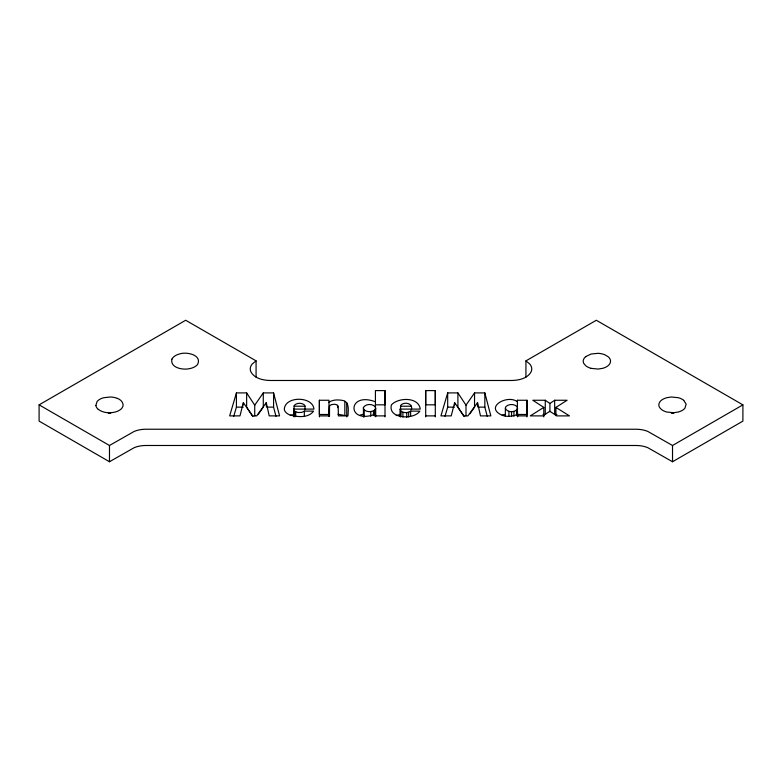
<?xml version="1.0" encoding="UTF-8"?>
<svg xmlns="http://www.w3.org/2000/svg" width="782" height="782" viewBox="0 0 782 782"><rect width="100%" height="100%" fill="white"/><g stroke="black" fill="none" stroke-linecap="round" stroke-linejoin="round"><path stroke-width="1.17" d="M363.444 407.442L363.444 408.703C365.683 412.476 371.44 412.27 374.705 410.061L375.683 408.439L375.458 407.021C372.594 403.6 365.878 403.532 363.444 407.442L363.444 417.002M385.008 416.865L385.008 390.599L375.428 390.599L375.428 416.513M425.701 416.865L425.701 390.599L435.291 390.599L435.291 404.822L425.701 404.822L425.701 390.599M435.291 416.865L435.291 390.599M517.42 416.004L517.42 414.48L527.009 414.48L527.009 400.257L517.42 400.257L517.42 401.782C507.811 394.079 483.735 407.119 502.142 415.262A13.059 7.537 0 0 0 509.102 416.395L514.654 415.604L517.42 414.147L517.43 415.887L527 415.887M527.009 416.884L527.009 400.257M294.091 406.229L294.306 405.399C296.613 402.75 301.168 402.71 304.032 404.558L305 406.22L294.091 406.229L294.091 416.894M254.727 405.164L263.28 392.906L273.583 392.906L279.565 415.887L269.213 415.877L266.271 402.652L256.652 415.887L252.537 415.887L243.358 402.652L239.966 415.877L229.664 415.887L236.428 392.906L246.633 392.906L254.727 405.164L254.727 415.838M465.994 405.164L474.537 392.906L484.84 392.916L490.832 415.887L480.49 415.887L477.528 402.652L467.91 415.887L463.804 415.887L454.616 402.652L451.224 415.887L440.931 415.887L447.685 392.906L457.9 392.906L465.994 405.164L465.994 415.838M400.394 417.011L400.619 405.399C403.893 401.283 413.737 403.16 411.312 409.827M233.72 416.317L236.428 407.129L236.428 392.906M444.978 416.327L447.685 407.129L447.685 392.906M505.358 416.366L505.358 408.067L505.934 406.562C508.955 403.727 514.312 403.844 517.264 406.708L517.684 416.738M328.978 402.241C332.682 399.661 337.404 399.661 341.685 400.267C349.808 400.922 348.273 410.227 347.961 415.887L338.381 415.887L338.176 406.259L336.495 404.636L334.559 404.265L331.519 404.577L329.505 405.799L328.978 415.887L319.398 415.887M505.358 408.067C506.785 412.857 515.7 412.896 517.684 408.439M258.011 414.675L263.28 407.129L263.28 392.906M469.933 413.727L474.537 407.129L474.537 392.906M410.638 411.127C407.921 413.17 403.776 413.092 400.971 411.234L400.14 409.094L420.257 409.094C418.683 396.757 398.361 397.315 391.44 404.851C387.53 418.81 413.698 420.217 419.885 411.127L410.638 411.127L410.638 415.868M585.659 356.651L591.084 354.021L598.054 353.317A13.851 7.996 0 0 1 604.701 354.715L608.073 356.66A13.665 7.888 0 0 1 602.658 368.342L598.054 369.065L591.075 368.351M256.076 360.864L252.215 364.001A19.833 11.447 0 0 0 250.748 371.548C254.258 378.508 263.026 380.316 270.152 380.482L511.858 380.482C518.984 380.296 527.733 378.498 531.261 371.558A19.833 11.447 0 0 0 529.795 364.011L525.934 360.873L596.314 320.258L742.9 404.861L742.9 421.117L672.52 461.751L647.828 447.695A19.902 11.486 0 0 0 636.118 445.496L145.882 445.486A19.902 11.486 0 0 0 134.172 447.685L109.48 461.742L39.1 421.107L39.1 404.851L185.696 320.249L256.076 360.864L256.076 377.12M549.922 411.772L549.922 403.473L554.673 400.257L567.097 400.257L555.904 407.402L555.904 415.701M304.325 411.127L301.774 412.397L297.707 412.476L294.658 411.224L293.827 409.094L313.953 409.094C312.771 395.839 284.11 395.946 284.335 409.748A13.343 7.703 0 0 0 289.653 414.861C297.258 417.06 308.303 418.36 313.572 411.127L304.325 411.127L304.325 415.868M549.922 403.473L545.269 400.257L532.806 400.257L543.803 407.402L530.264 415.887L542.904 415.887L549.834 411.244L556.794 415.887L569.452 415.887L555.904 407.402M39.1 404.851L109.48 445.486L134.172 431.429A19.902 11.486 0 0 1 145.882 429.23L636.118 429.24A19.902 11.486 0 0 1 647.828 431.439L672.52 445.496L742.9 404.861M396.21 415.545L400.57 414.382M290.249 415.369L294.814 414.343M502.2 415.066L504.331 414.46M360.199 415.056L363.444 414.255M328.978 414.48L319.398 414.48L319.398 400.257L328.978 400.257L328.978 416.464M375.428 404.822L385.008 404.822L385.008 390.599M400.394 406.22L411.312 406.229M236.428 407.129L243.231 407.129M266.711 407.129L273.583 407.129L275.978 416.317M447.685 407.129L454.498 407.129M477.978 407.129L484.84 407.139L487.235 416.327M108.287 413.238L110.673 413.238M671.327 413.248L673.713 413.248M543.001 414.48L545.269 414.48L545.269 400.257M556.931 414.48L554.673 414.48L554.673 400.257M385.008 415.887L375.428 415.887L375.428 414.147C346.553 425.095 347.12 391.039 375.428 401.792M425.701 415.887L435.281 415.887M337.951 414.216L344.833 415.506L344.833 401.283M117.339 398.38C121.288 399.524 125.188 404.421 121.884 408.194A13.665 7.888 0 0 1 115.267 412.016C109.597 413.395 103.077 412.964 98.278 409.387M683.732 400.335L686.156 404.177L684.924 408.204A13.665 7.888 0 0 1 678.307 412.026L673.713 412.74L666.733 412.016A13.665 7.888 0 0 1 660.155 408.204L659.304 406.914A13.665 7.888 0 0 1 659.334 402.828L660.116 401.518A13.665 7.888 0 0 1 666.763 397.715L671.327 396.992L678.307 397.706A13.665 7.888 0 0 1 683.732 400.345M464.127 416.562L457.9 407.129L457.9 392.906M252.86 416.562L246.633 407.129L246.633 392.906M319.398 400.257L319.398 416.884M672.52 445.496L672.52 461.751M543.803 407.402L543.803 416.884M525.934 360.873L525.934 377.129M517.42 400.257L517.42 416.513M516.707 410.061L516.707 414.802M513.93 411.361L513.93 416.102M511.545 411.625L511.545 416.366M508.926 411.303L508.926 416.044M484.84 392.916L484.84 407.139M477.528 402.652L477.528 406.21M454.616 402.652L454.616 405.027M408.683 412.241L408.683 416.982M406.748 412.583L406.748 417.324M402.916 412.261L402.916 417.002M400.971 411.234L400.971 415.975M400.14 409.094L400.14 416.2M375.683 408.439L375.683 416.738M374.705 410.061L374.705 415.985M373.464 410.843L373.464 415.584M370.785 411.567L370.785 416.307M364.197 409.856L364.197 416.962M346.739 402.671L346.739 416.894M337.57 405.242L337.57 407.618M329.505 405.799L329.505 416.474M305.009 405.936L305 409.778M295.694 411.928L295.694 416.669M294.658 411.224L294.658 415.965M293.827 409.094L293.827 416.2M273.583 392.906L273.583 407.129M266.271 402.652L266.271 406.21M243.358 402.652L243.358 405.017M109.48 445.486L109.48 461.742M95.844 405.535L97.076 401.518A13.665 7.888 0 0 1 103.723 397.715L110.673 396.982A13.665 7.888 0 0 1 117.349 398.409M98.317 409.397A13.665 7.888 0 0 1 95.883 405.545M591.114 368.342A13.665 7.888 0 0 1 585.698 365.712L583.646 363.239A13.665 7.888 0 0 1 585.708 356.651M171.923 359.143C169.919 367.755 182.411 370.003 188.677 368.811A13.656 7.888 0 0 0 197.543 364.52C202.489 354.754 186.106 351.431 179.352 354.021A13.656 7.888 0 0 0 171.923 359.143"/></g></svg>
